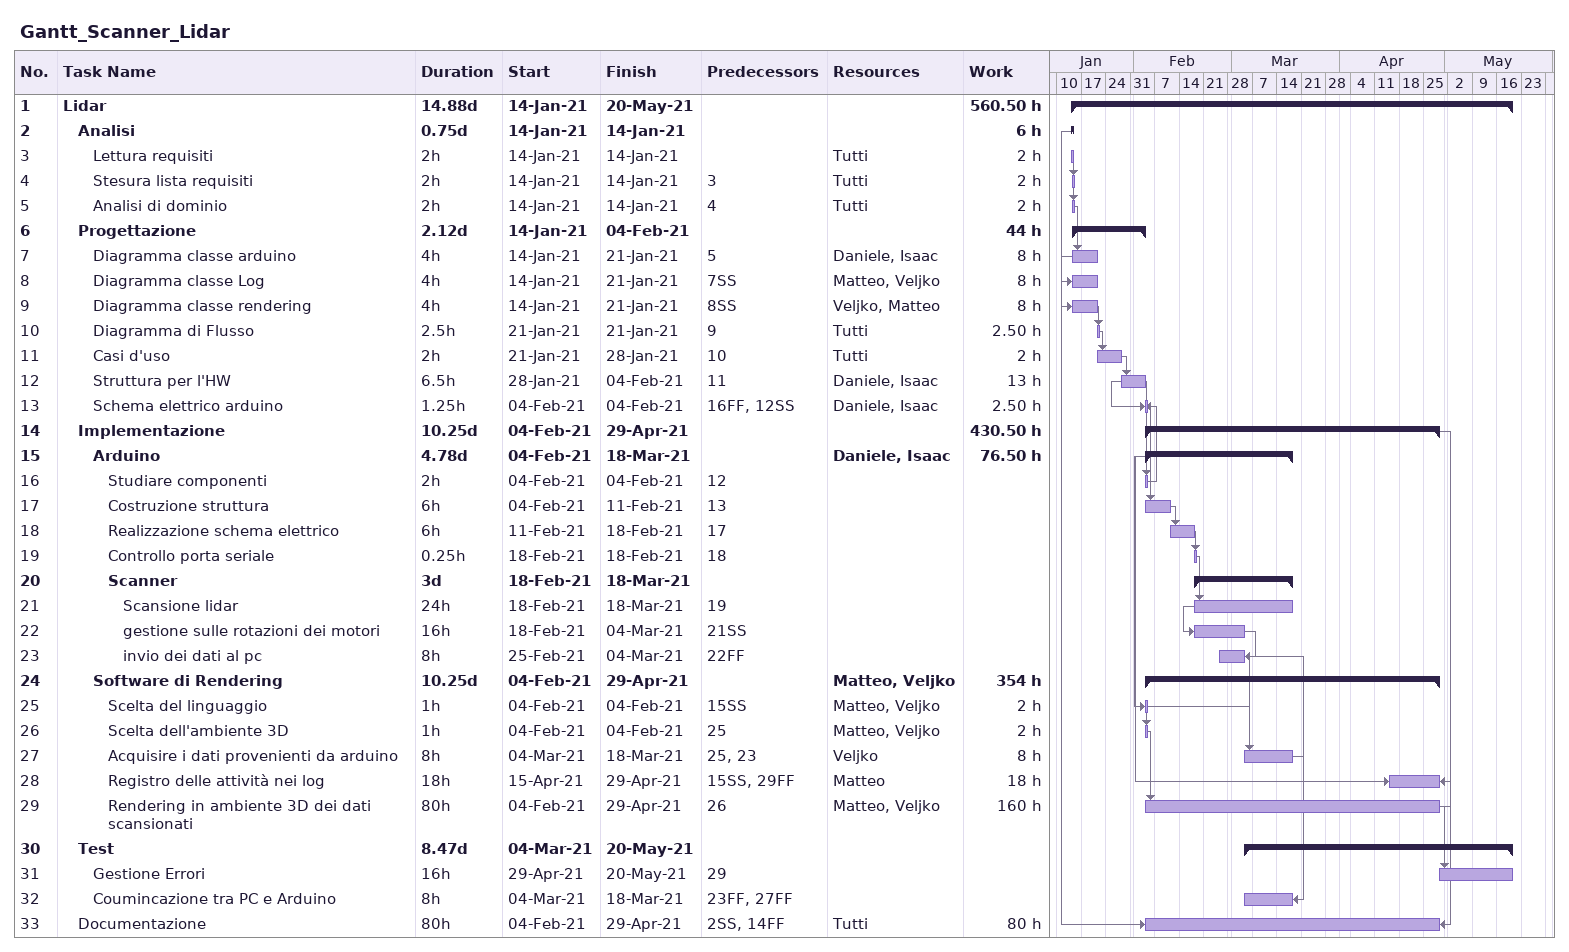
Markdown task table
Gantt_Scanner_Lidar

| ID | Level | Task | Duration | Start | Finish | Predecessors | Resources | Work (h) |
|---|---|---|---|---|---|---|---|---|
| 1 | 1 | **Lidar** | 14.88d | 2021-01-14 | 2021-05-20 |  |  | 560.50 |
| 2 | 2 | **Analisi** | 0.75d | 2021-01-14 | 2021-01-14 |  |  | 6 |
| 3 | 3 | Lettura requisiti | 2h | 2021-01-14 | 2021-01-14 |  | Tutti | 2 |
| 4 | 3 | Stesura lista requisiti | 2h | 2021-01-14 | 2021-01-14 | 3 | Tutti | 2 |
| 5 | 3 | Analisi di dominio | 2h | 2021-01-14 | 2021-01-14 | 4 | Tutti | 2 |
| 6 | 2 | **Progettazione** | 2.12d | 2021-01-14 | 2021-02-04 |  |  | 44 |
| 7 | 3 | Diagramma classe arduino | 4h | 2021-01-14 | 2021-01-21 | 5 | Daniele, Isaac | 8 |
| 8 | 3 | Diagramma classe Log | 4h | 2021-01-14 | 2021-01-21 | 7SS | Matteo, Veljko | 8 |
| 9 | 3 | Diagramma classe rendering | 4h | 2021-01-14 | 2021-01-21 | 8SS | Veljko, Matteo | 8 |
| 10 | 3 | Diagramma di Flusso | 2.5h | 2021-01-21 | 2021-01-21 | 9 | Tutti | 2.50 |
| 11 | 3 | Casi d'uso | 2h | 2021-01-21 | 2021-01-28 | 10 | Tutti | 2 |
| 12 | 3 | Struttura per l'HW | 6.5h | 2021-01-28 | 2021-02-04 | 11 | Daniele, Isaac | 13 |
| 13 | 3 | Schema elettrico arduino | 1.25h | 2021-02-04 | 2021-02-04 | 16FF, 12SS | Daniele, Isaac | 2.50 |
| 14 | 2 | **Implementazione** | 10.25d | 2021-02-04 | 2021-04-29 |  |  | 430.50 |
| 15 | 3 | **Arduino** | 4.78d | 2021-02-04 | 2021-03-18 |  | Daniele, Isaac | 76.50 |
| 16 | 4 | Studiare componenti | 2h | 2021-02-04 | 2021-02-04 | 12 |  |  |
| 17 | 4 | Costruzione struttura | 6h | 2021-02-04 | 2021-02-11 | 13 |  |  |
| 18 | 4 | Realizzazione schema elettrico | 6h | 2021-02-11 | 2021-02-18 | 17 |  |  |
| 19 | 4 | Controllo porta seriale | 0.25h | 2021-02-18 | 2021-02-18 | 18 |  |  |
| 20 | 4 | **Scanner** | 3d | 2021-02-18 | 2021-03-18 |  |  |  |
| 21 | 5 | Scansione lidar | 24h | 2021-02-18 | 2021-03-18 | 19 |  |  |
| 22 | 5 | gestione sulle rotazioni dei motori | 16h | 2021-02-18 | 2021-03-04 | 21SS |  |  |
| 23 | 5 | invio dei dati al pc | 8h | 2021-02-25 | 2021-03-04 | 22FF |  |  |
| 24 | 3 | **Software di Rendering** | 10.25d | 2021-02-04 | 2021-04-29 |  | Matteo, Veljko | 354 |
| 25 | 4 | Scelta del linguaggio | 1h | 2021-02-04 | 2021-02-04 | 15SS | Matteo, Veljko | 2 |
| 26 | 4 | Scelta dell'ambiente 3D | 1h | 2021-02-04 | 2021-02-04 | 25 | Matteo, Veljko | 2 |
| 27 | 4 | Acquisire i dati provenienti da arduino | 8h | 2021-03-04 | 2021-03-18 | 25, 23 | Veljko | 8 |
| 28 | 4 | Registro delle attività nei log | 18h | 2021-04-15 | 2021-04-29 | 15SS, 29FF | Matteo | 18 |
| 29 | 4 | Rendering in ambiente 3D dei dati scansionati | 80h | 2021-02-04 | 2021-04-29 | 26 | Matteo, Veljko | 160 |
| 30 | 2 | **Test** | 8.47d | 2021-03-04 | 2021-05-20 |  |  |  |
| 31 | 3 | Gestione Errori | 16h | 2021-04-29 | 2021-05-20 | 29 |  |  |
| 32 | 3 | Coumincazione tra PC e Arduino | 8h | 2021-03-04 | 2021-03-18 | 23FF, 27FF |  |  |
| 33 | 2 | Documentazione | 80h | 2021-02-04 | 2021-04-29 | 2SS, 14FF | Tutti | 80 |
